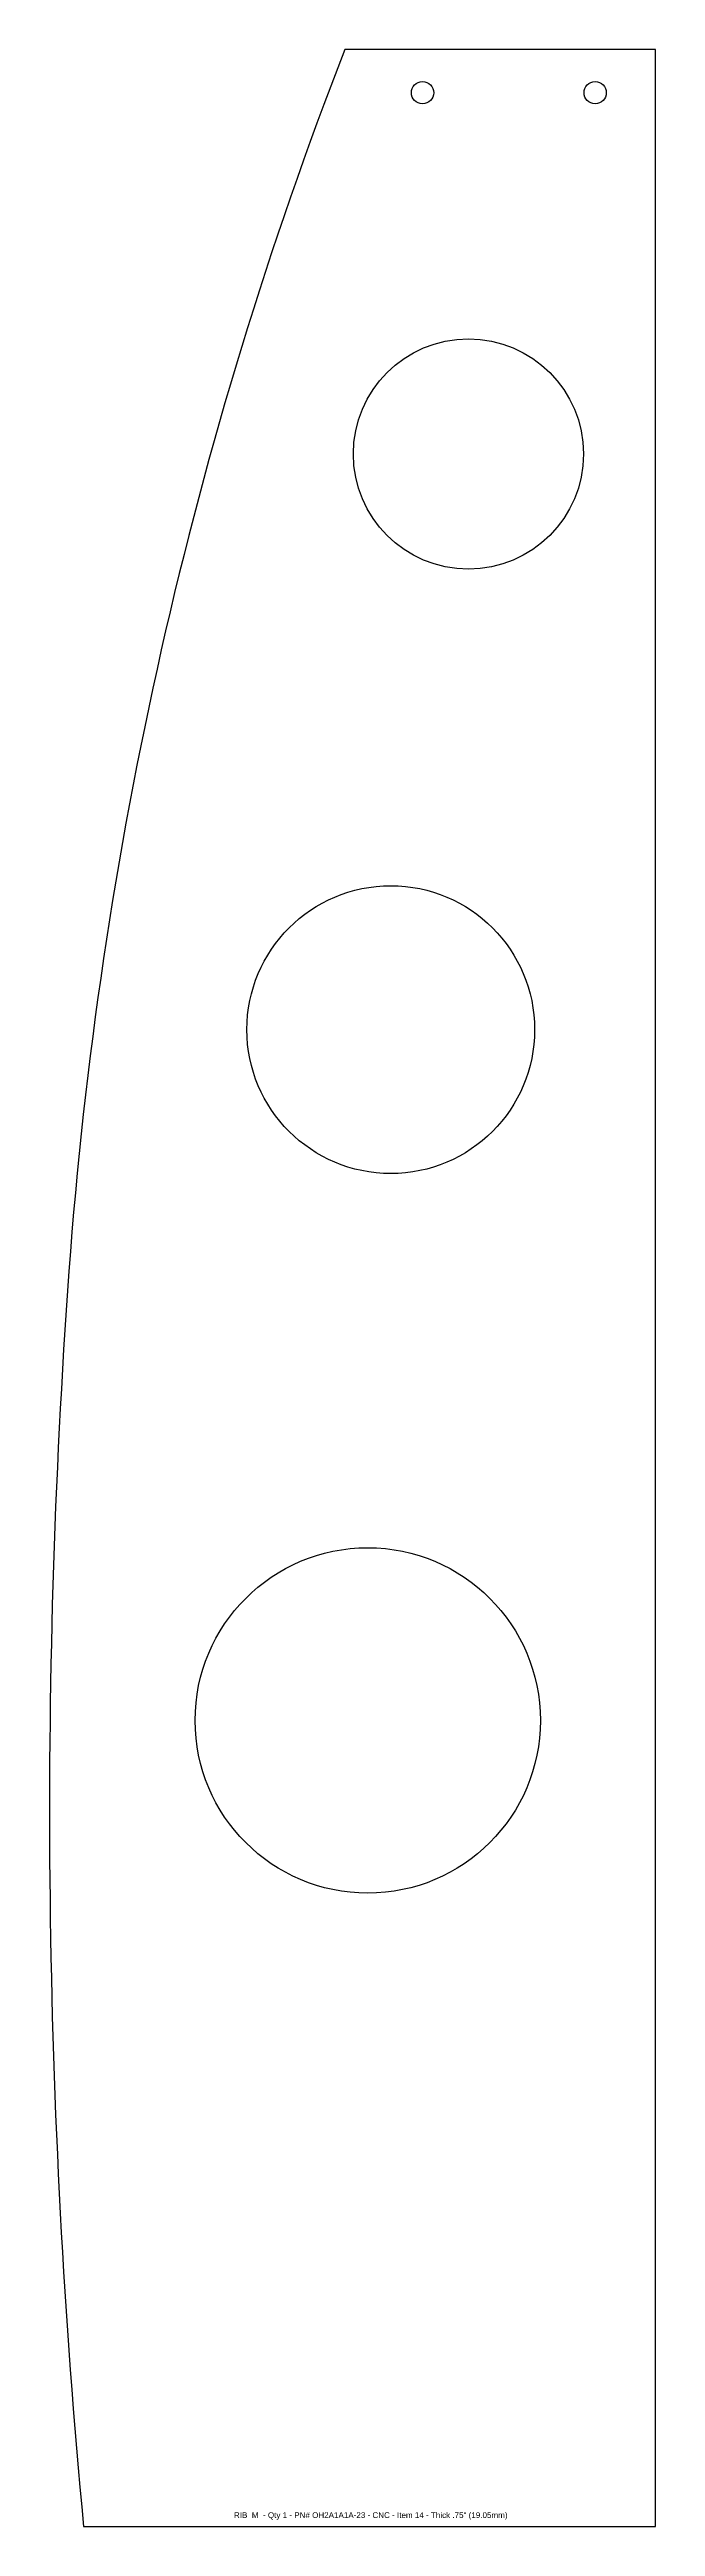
# Model space of a CAD drawing. Header units: inches. Extents: x 2.8 to 8.1, y 4.5 to 26.
import ezdxf

# ---------------------------------------------------------------- set-up
doc = ezdxf.new("R2010")
doc.units = ezdxf.units.IN
doc.header["$MEASUREMENT"] = 0
doc.layers.add('Info', color=4, linetype='Continuous')
doc.styles.add('Annotative', font='arial.ttf')

msp = doc.modelspace()

# ---------------------------------------------------------------- linework, layer by layer
msp.add_lwpolyline([(5.389, 25.977, 0.074639), (2.991, 15.367, 0.04177), (3.119, 4.464), (8.088, 4.464), (8.088, 25.977)], format="xyb", close=True)
at = {"color": 7, "linetype": 'Continuous'}
for centre, radius in [((6.064, 25.602), 0.0968), ((7.564, 25.602), 0.0968), ((6.463, 22.464), 1), ((5.788, 17.464), 1.25), ((5.588, 11.464), 1.5)]:
    msp.add_circle(centre, radius, dxfattribs=at)

# ---------------------------------------------------------------- texts
at = {"layer": 'Info', "insert": (5.614, 4.587), "char_height": 0.05, "attachment_point": 2, "style": 'Annotative'}
msp.add_mtext_dynamic_manual_height_columns('RIB  M  - Qty 1 - PN# OH2A1A1A-23 - CNC - Item 14 - Thick .75" (19.05mm)', width=5.31726, gutter_width=0.625, heights=[0.083], dxfattribs=at)

doc.saveas('drawing.dxf')
